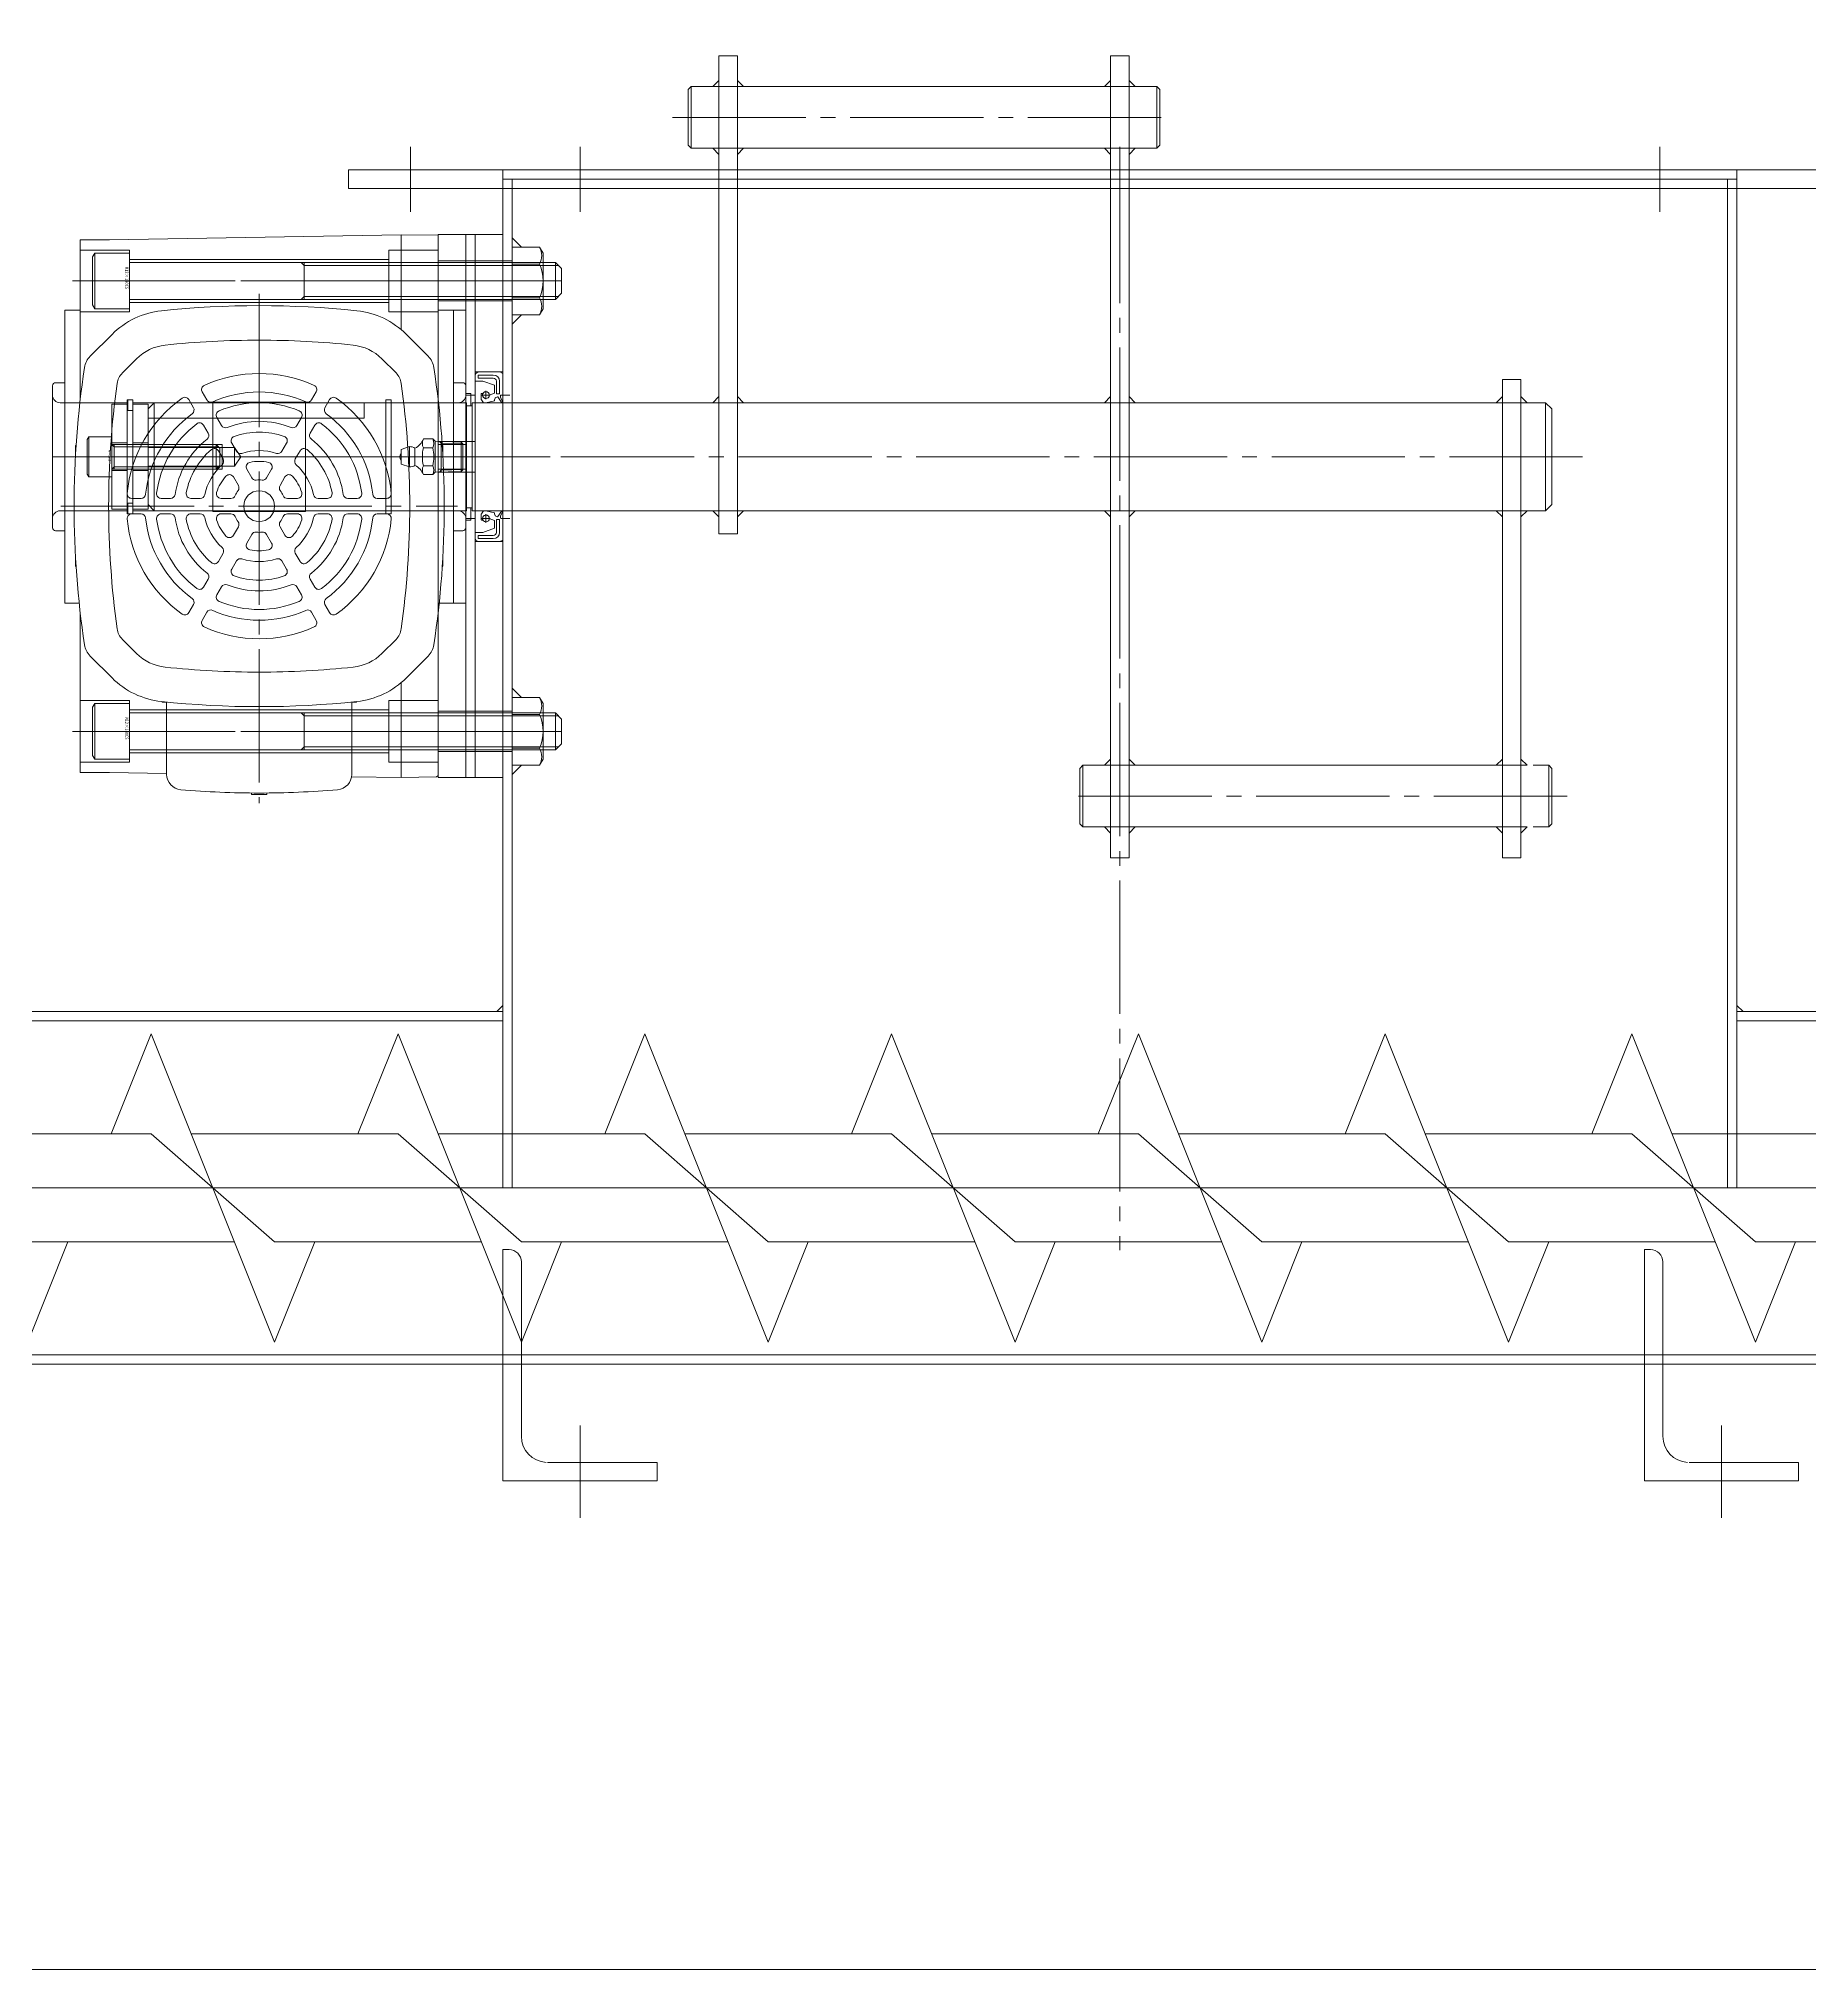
# Model space of a CAD drawing. Units: millimetres at full size. Extents: x -24503 to 24503, y -7436 to 7436.
# Drawn here: x -11428 to -10854, y 5325 to 5951 of the extents above; entities that cross this region are included whole.
import ezdxf
from ezdxf.enums import TextEntityAlignment as Align

# ---------------------------------------------------------------- set-up
doc = ezdxf.new("R2010")
doc.units = ezdxf.units.MM
doc.header["$LTSCALE"] = 4.8
doc.linetypes.add('CHAIN2', pattern=[12, 9, -1, 1, -1])
for name, color, linetype, lineweight in [('0-4_0', 2, 'Continuous', 9), ('0-8_10_DRAFT', 1, 'Continuous', 9), ('0-D_03_かくれ線', 5, 'Continuous', 9), ('0-F_04_中心線', 4, 'CHAIN2', 9), ('1-1_Defpoints', 134, 'Continuous', 9)]:
    doc.layers.add(name, color=color, linetype=linetype, lineweight=lineweight)
doc.styles.add('ＭＳ ゴシック', font='')
doc.styles.get('ＭＳ ゴシック').set_extended_font_data('MS Gothic')

# ---------------------------------------------------------------- blocks, each defined once
blk = doc.blocks.new('STWS35a_1_1_1')
at = {"layer": '0-4_0'}
for points in [[(1.6, 20.5), (0, 20.5), (0, 16.5), (1.6, 16.5)], [(1.6, -20.5), (0, -20.5), (0, -16.5), (1.6, -16.5)]]:
    blk.add_lwpolyline(points, close=True, dxfattribs=at)
at = {"layer": '0-8_10_DRAFT'}
blk.add_line((1.6, 0), (0, 0), dxfattribs=at)
blk = doc.blocks.new('A$C04153C8E_1_1_1')
at = {"layer": '0-4_0'}
for points in [[(0, 18.5), (-1.6, 18.5), (-1.6, 15), (0, 15)], [(0, -18.5), (-1.6, -18.5), (-1.6, -15), (0, -15)]]:
    blk.add_lwpolyline(points, close=True, dxfattribs=at)
at = {"layer": '0-8_10_DRAFT'}
blk.add_line((0, 0), (-1.6, 0), dxfattribs=at)
blk = doc.blocks.new('GM-SHYF-RH 0.4kW、1／160、＊＊V、60Hzd_1_1')
at = {"layer": '0-4_0'}
for p, q in [((-125, 70.342), (-125, 18.618)), ((-115.5, 70.342), (-125, 70.342)), ((-21, 71.991), (-115.5, 70.342)), ((-21, 71.991), (-21, 41.238)), ((-9, 71.782), (-21, 71.991)), ((-9, 18.615), (-9, 71.782)), ((-109, 64), (-25, 64)), ((-130, 47.5), (-130, -47.5)), ((-130, 47.5), (-125, 47.5)), ((-109, 50), (-25, 50)), ((-9, 47.5), (-4, 47.5)), ((-4, 0), (-4, 47.5)), ((-121.764, 32.616), (-114.697, 39.682)), ((-12.236, 32.616), (-19.303, 39.682)), ((-111.351, 27.184), (-106.775, 31.76)), ((-22.649, 27.184), (-27.225, 31.76)), ((-134, 23), (-134, 0)), ((-133, 24), (-130, 24)), ((-85.488, 21.023), (-83.981, 18.412)), ((-50.019, 18.412), (-48.512, 21.023)), ((-1, 24), (-4, 24)), ((0, 23), (0, 0)), ((-89.818, 18.523), (-88.311, 15.912)), ((-80.709, 12.746), (-79.196, 10.125)), ((-54.804, 10.125), (-53.291, 12.746)), ((-45.689, 15.912), (-44.182, 18.523)), ((-85.04, 10.246), (-83.526, 7.625)), ((-50.474, 7.625), (-48.96, 10.246)), ((-134, -23), (-134, 0)), ((-126.5, 1.331), (-126.5, 3.5)), ((-80.236, 1.925), (-78.708, -0.721)), ((-75.906, 4.425), (-74.378, 1.779)), ((-59.622, 1.779), (-58.094, 4.425)), ((-55.292, -0.721), (-53.764, 1.925)), ((-7.5, 1.331), (-7.5, 3.5)), ((-4, 0), (-4, -47.5)), ((0, -23), (0, 0)), ((-71.02, -4.038), (-69.418, -6.813)), ((-64.582, -6.813), (-62.98, -4.038)), ((-75.35, -6.538), (-73.748, -9.313)), ((-60.252, -9.313), (-58.65, -6.538)), ((-105.292, -13.5), (-108.307, -13.5)), ((-105.292, -18.5), (-108.307, -18.5)), ((-95.723, -13.5), (-98.749, -13.5)), ((-95.723, -18.5), (-98.749, -18.5)), ((-86.085, -13.5), (-89.142, -13.5)), ((-86.085, -18.5), (-89.142, -18.5)), ((-76.165, -13.5), (-79.369, -13.5)), ((-76.165, -18.5), (-79.369, -18.5)), ((-54.631, -13.5), (-57.835, -13.5)), ((-54.631, -18.5), (-57.835, -18.5)), ((-44.858, -13.5), (-47.915, -13.5)), ((-44.858, -18.5), (-47.915, -18.5)), ((-35.251, -13.5), (-38.277, -13.5)), ((-35.251, -18.5), (-38.277, -18.5)), ((-25.693, -13.5), (-28.708, -13.5)), ((-25.693, -18.5), (-28.708, -18.5)), ((-133, -24), (-130, -24)), ((-75.35, -25.462), (-73.748, -22.687)), ((-60.252, -22.687), (-58.65, -25.462)), ((-1, -24), (-4, -24)), ((-80.236, -33.925), (-78.708, -31.278)), ((-71.02, -27.962), (-69.418, -25.187)), ((-64.582, -25.187), (-62.98, -27.962)), ((-55.292, -31.278), (-53.764, -33.925)), ((-126.5, -33.33), (-126.5, -35.5)), ((-75.906, -36.425), (-74.378, -33.778)), ((-59.622, -33.778), (-58.094, -36.425)), ((-7.5, -33.33), (-7.5, -35.5)), ((-85.04, -42.245), (-83.526, -39.625)), ((-80.709, -44.745), (-79.196, -42.125)), ((-54.804, -42.125), (-53.291, -44.745)), ((-50.474, -39.625), (-48.96, -42.245)), ((-130, -47.5), (-125.345, -47.5)), ((-89.818, -50.523), (-88.311, -47.911)), ((-45.689, -47.911), (-44.182, -50.523)), ((-8.655, -47.5), (-4, -47.5)), ((-125, -50.618), (-125, -102.342)), ((-85.488, -53.023), (-83.981, -50.411)), ((-50.019, -50.411), (-48.512, -53.023)), ((-9, -50.614), (-9, -103.282)), ((-111.351, -59.184), (-106.775, -63.76)), ((-22.649, -59.184), (-27.225, -63.76)), ((-121.764, -64.615), (-114.697, -71.682)), ((-12.236, -64.615), (-19.303, -71.682)), ((-21, -73.238), (-21, -103.991)), ((-98.5, -79.345), (-98.5, -79.5)), ((-98.5, -79.5), (-96.992, -79.5)), ((-97, -102.939), (-97, -79.5)), ((-37.008, -79.5), (-35.5, -79.5)), ((-37, -102.939), (-37, -79.499)), ((-35.5, -79.345), (-35.5, -79.5)), ((-109, -82), (-25, -82)), ((-109, -96), (-25, -96)), ((-115.5, -102.342), (-125, -102.342)), ((-96.992, -102.665), (-115.5, -102.342)), ((-21, -103.991), (-37.06, -103.711)), ((-9.499, -103.791), (-21, -103.991)), ((-9, -103.282), (-9.499, -103.791)), ((-69.5, -109.5), (-69.5, -108.989)), ((-69.5, -109.5), (-64.5, -109.5)), ((-64.5, -109.5), (-64.5, -108.989))]:
    blk.add_line(p, q, dxfattribs=at)
at = {"layer": '0-4_0', "linetype": 'CHAIN2'}
for p, q in [((-127.544, 57), (-6.243, 57)), ((-67, 52.811), (-67, -112.331)), ((-131.331, -16), (-2.669, -16)), ((-127.544, -89), (-6.243, -89))]:
    blk.add_line(p, q, dxfattribs=at)
at = {"layer": '0-4_0'}
for points in [[(-125, 67), (-109, 67), (-109, 47), (-125, 47)], [(-9, 67), (-25, 67), (-25, 47), (-9, 47)], [(-125, -79), (-109, -79), (-109, -99), (-125, -99)], [(-9, -79), (-25, -79), (-25, -99), (-9, -99)]]:
    blk.add_lwpolyline(points, dxfattribs=at)
blk.add_circle((-67, -16), 5, dxfattribs=at)
for centre, radius, start, end in [((-95.888, 20.873), 26.6, 96.05199, 135), ((-67, -251.6), 300.6, 83.94801, 96.05199), ((-38.112, 20.873), 26.6, 45, 83.94801), ((-67, -251.6), 289.397, 90, 96.05199), ((-67, -251.6), 289.397, 83.94801, 90), ((-117.097, 27.949), 6.6, 135, 171.40292), ((-95.888, 20.873), 15.397, 96.05199, 135), ((-38.112, 20.873), 15.397, 45, 83.94801), ((-16.903, 27.949), 6.6, 8.59708, 45), ((173.6, -16), 300.6, 171.40292, 180), ((-107.109, 22.942), 6, 135, 172.10201), ((-67, -16), 43, 65.53107, 114.46893), ((-26.891, 22.942), 6, 7.89799, 45), ((-307.6, -16), 300.6, 0, 8.59708), ((-133, 23), 1, 90, 180), ((173.6, -16), 289.397, 172.10201, 180), ((-67, -16), 43, 125.53107, 174.46893), ((-91.117, 17.773), 1.5, 30, 125.53107), ((-84.189, 21.773), 1.5, 114.46893, 210), ((-67, -16), 37, 65.96357, 114.03643), ((-49.811, 21.773), 1.5, 330, 65.53107), ((-42.883, 17.773), 1.5, 54.46893, 150), ((-67, -16), 43, 5.53107, 54.46893), ((-307.6, -16), 289.397, 0, 7.89799), ((-1, 23), 1, 0, 90), ((-67, -16), 37, 125.96357, 174.03643), ((-89.61, 15.162), 1.5, 305.96357, 30), ((-82.682, 19.162), 1.5, 210, 294.03643), ((-79.41, 13.496), 1.5, 112.81924, 210), ((-67, -16), 33.5, 67.18076, 112.81924), ((-54.59, 13.496), 1.5, 330, 67.18076), ((-51.318, 19.162), 1.5, 245.96357, 330), ((-44.39, 15.162), 1.5, 150, 234.03643), ((-67, -16), 37, 5.96357, 54.03643), ((-67, -16), 33.5, 127.18076, 172.81924), ((-86.339, 9.496), 1.5, 30, 127.18076), ((-84.826, 6.875), 1.5, 307.92814, 30), ((-77.897, 10.875), 1.5, 210, 292.07186), ((-67, -16), 27.5, 67.92814, 112.07186), ((-74.607, 5.175), 1.5, 109.75965, 210), ((-67, -16), 24, 70.24035, 109.75965), ((-59.393, 5.175), 1.5, 330, 70.24035), ((-56.103, 10.875), 1.5, 247.92814, 330), ((-49.174, 6.875), 1.5, 150, 232.07186), ((-47.661, 9.496), 1.5, 52.81924, 150), ((-67, -16), 33.5, 7.18076, 52.81924), ((-126, 3.5), 0.5, 133.31043, 180), ((-67, -16), 27.5, 127.92814, 172.07186), ((-67, -16), 24, 130.24035, 169.75965), ((-81.535, 1.175), 1.5, 30, 130.24035), ((-73.079, 2.529), 1.5, 210, 288.163), ((-67, -16), 18, 71.837, 108.163), ((-60.921, 2.529), 1.5, 251.837, 330), ((-52.465, 1.175), 1.5, 49.75965, 150), ((-67, -16), 24, 10.24035, 49.75965), ((-67, -16), 27.5, 7.92814, 52.07186), ((-8, 3.5), 0.5, 0, 46.68957), ((-67, -16), 18, 131.837, 168.163), ((-80.007, -1.471), 1.5, 311.837, 30), ((-76.649, -7.288), 1.5, 30, 137.92021), ((-69.721, -3.288), 1.5, 102.07979, 210), ((-67, -16), 14.5, 77.92021, 102.07979), ((-64.279, -3.288), 1.5, 330, 77.92021), ((-57.351, -7.288), 1.5, 42.07979, 150), ((-53.993, -1.471), 1.5, 150, 228.163), ((-67, -16), 18, 11.837, 48.163), ((-108.307, -12), 1.5, 174.46893, 270), ((-105.292, -12), 1.5, 270, 354.03643), ((-98.749, -12), 1.5, 172.81924, 270), ((-95.723, -12), 1.5, 270, 352.07186), ((-89.142, -12), 1.5, 169.75965, 270), ((-86.085, -12), 1.5, 270, 348.163), ((-79.369, -12), 1.5, 162.07979, 270), ((-67, -16), 14.5, 137.92021, 162.07979), ((-67, -16), 8.5, 143.57818, 156.42182), ((-75.047, -10.063), 1.5, 323.57818, 30), ((-68.118, -6.063), 1.5, 210, 276.42182), ((-67, -16), 8.5, 83.57818, 96.42182), ((-65.882, -6.063), 1.5, 263.57818, 330), ((-58.953, -10.063), 1.5, 150, 216.42182), ((-67, -16), 8.5, 23.57818, 36.42182), ((-67, -16), 14.5, 17.92021, 42.07979), ((-54.631, -12), 1.5, 270, 17.92021), ((-47.915, -12), 1.5, 191.837, 270), ((-44.858, -12), 1.5, 270, 10.24035), ((-38.277, -12), 1.5, 187.92814, 270), ((-35.251, -12), 1.5, 270, 7.18076), ((-28.708, -12), 1.5, 185.96357, 270), ((-25.693, -12), 1.5, 270, 5.53107), ((173.6, -16), 300.6, 180, 188.59708), ((173.6, -16), 289.397, 180, 187.89799), ((-108.307, -20), 1.5, 90, 185.53107), ((-105.292, -20), 1.5, 5.96357, 90), ((-98.749, -20), 1.5, 90, 187.18076), ((-95.723, -20), 1.5, 7.92814, 90), ((-89.142, -20), 1.5, 90, 190.24035), ((-86.085, -20), 1.5, 11.837, 90), ((-79.369, -20), 1.5, 90, 197.92021), ((-76.165, -12), 1.5, 270, 336.42182), ((-76.165, -20), 1.5, 23.57818, 90), ((-57.835, -12), 1.5, 203.57818, 270), ((-57.835, -20), 1.5, 90, 156.42182), ((-54.631, -20), 1.5, 342.07979, 90), ((-47.915, -20), 1.5, 90, 168.163), ((-44.858, -20), 1.5, 349.75965, 90), ((-38.277, -20), 1.5, 90, 172.07186), ((-35.251, -20), 1.5, 352.81924, 90), ((-28.708, -20), 1.5, 90, 174.03643), ((-25.693, -20), 1.5, 354.46893, 90), ((-307.6, -16), 289.397, 352.10201, 0), ((-307.6, -16), 300.6, 351.40292, 0), ((-133, -23), 1, 180, 270), ((-67, -16), 43, 185.53107, 234.46893), ((-67, -16), 37, 185.96357, 234.03643), ((-67, -16), 33.5, 187.18076, 232.81924), ((-67, -16), 27.5, 187.92814, 232.07186), ((-67, -16), 24, 190.24035, 229.75965), ((-67, -16), 18, 191.837, 228.163), ((-67, -16), 14.5, 197.92021, 222.07979), ((-67, -16), 8.5, 203.57818, 216.42182), ((-75.047, -21.937), 1.5, 330, 36.42182), ((-68.118, -25.937), 1.5, 83.57818, 150), ((-67, -16), 8.5, 263.57818, 276.42182), ((-65.882, -25.937), 1.5, 30, 96.42182), ((-58.953, -21.937), 1.5, 143.57818, 210), ((-67, -16), 8.5, 323.57818, 336.42182), ((-67, -16), 14.5, 317.92021, 342.07979), ((-67, -16), 18, 311.837, 348.163), ((-67, -16), 24, 310.24035, 349.75965), ((-67, -16), 27.5, 307.92814, 352.07186), ((-67, -16), 33.5, 307.18076, 352.81924), ((-67, -16), 37, 305.96357, 354.03643), ((-67, -16), 43, 305.53107, 354.46893), ((-1, -23), 1, 270, 0), ((-80.007, -30.528), 1.5, 330, 48.163), ((-76.649, -24.712), 1.5, 222.07979, 330), ((-69.721, -28.712), 1.5, 150, 257.92021), ((-67, -16), 14.5, 257.92021, 282.07979), ((-64.279, -28.712), 1.5, 282.07979, 30), ((-57.351, -24.712), 1.5, 210, 317.92021), ((-53.993, -30.528), 1.5, 131.837, 210), ((-126, -35.5), 0.5, 180, 226.68957), ((-81.535, -33.175), 1.5, 229.75965, 330), ((-74.607, -37.175), 1.5, 150, 250.24035), ((-73.079, -34.528), 1.5, 71.837, 150), ((-67, -16), 18, 251.837, 288.163), ((-60.921, -34.528), 1.5, 30, 108.163), ((-59.393, -37.175), 1.5, 289.75965, 30), ((-52.465, -33.175), 1.5, 210, 310.24035), ((-8, -35.5), 0.5, 313.31043, 0), ((-86.339, -41.495), 1.5, 232.81924, 330), ((-84.826, -38.875), 1.5, 330, 52.07186), ((-77.897, -42.875), 1.5, 67.92814, 150), ((-67, -16), 27.5, 247.92814, 292.07186), ((-67, -16), 24, 250.24035, 289.75965), ((-56.103, -42.875), 1.5, 30, 112.07186), ((-49.174, -38.875), 1.5, 127.92814, 210), ((-47.661, -41.495), 1.5, 210, 307.18076), ((-89.61, -47.161), 1.5, 330, 54.03643), ((-82.682, -51.161), 1.5, 65.96357, 150), ((-67, -16), 37, 245.96357, 294.03643), ((-79.41, -45.495), 1.5, 150, 247.18076), ((-67, -16), 33.5, 247.18076, 292.81924), ((-54.59, -45.495), 1.5, 292.81924, 30), ((-51.318, -51.161), 1.5, 30, 114.03643), ((-44.39, -47.161), 1.5, 125.96357, 210), ((-107.109, -54.941), 6, 187.89799, 225), ((-91.117, -49.773), 1.5, 234.46893, 330), ((-84.189, -53.773), 1.5, 150, 245.53107), ((-67, -16), 43, 245.53107, 294.46893), ((-49.811, -53.773), 1.5, 294.46893, 30), ((-42.883, -49.773), 1.5, 210, 305.53107), ((-26.891, -54.941), 6, 315, 352.10201), ((-117.097, -59.948), 6.6, 188.59708, 225), ((-16.903, -59.948), 6.6, 315, 351.40292), ((-95.888, -52.873), 15.397, 225, 263.94801), ((-67, 219.6), 289.397, 263.94801, 270), ((-67, 219.6), 289.397, 270, 276.05199), ((-38.112, -52.873), 15.397, 276.05199, 315), ((-95.888, -52.873), 26.6, 225, 263.94801), ((-38.112, -52.873), 26.6, 276.05199, 315), ((-67, 219.6), 300.6, 263.94801, 276.05199), ((-92, -102.939), 5, 180, 265.13859), ((-42, -102.939), 5, 274.86141, 0), ((-67, 191), 300, 265.13859, 270), ((-67, 191), 300, 270, 274.86141)]:
    blk.add_arc(centre, radius, start, end, dxfattribs=at)
at = {"layer": '0-8_10_DRAFT'}
for p, q in [((-109.75, 17.5), (-131.5, 17.5)), ((-108, 18.5), (-109.75, 18.5)), ((-109.75, 18.5), (-109.75, -18.5)), ((-108, 18.5), (-108, -18.5)), ((-108, 17.5), (-82, 17.5)), ((-82, 17.7), (-52, 17.7)), ((-52, 17.7), (-52, -17.7)), ((-52, 17.5), (-26, 17.5)), ((-26, 18.5), (-24.25, 18.5)), ((-26, 18.5), (-26, -18.5)), ((-24.25, 18.5), (-24.25, -18.5)), ((-24.25, 17.5), (-2.5, 17.5)), ((0, 0), (-134, 0)), ((-109.75, -17.5), (-131.5, -17.5)), ((-108, -18.5), (-109.75, -18.5)), ((-108, -17.5), (-82, -17.5)), ((-52, -17.5), (-26, -17.5)), ((-26, -18.5), (-24.25, -18.5)), ((-24.25, -17.5), (-2.5, -17.5))]:
    blk.add_line(p, q, dxfattribs=at)
blk.add_lwpolyline([(-82, 17.7), (-82, -17.7), (-52, -17.7)], dxfattribs=at)
for centre, start, end in [((-131.5, 20), 180, 270), ((-2.5, 20), 270, 0), ((-131.5, -20), 90, 180), ((-2.5, -20), 0, 90)]:
    blk.add_arc(centre, 2.5, start, end, dxfattribs=at)
blk = doc.blocks.new('A$C4DAF1A7E_1_1')
at = {"layer": '0-4_0'}
for name in ['GM-SHYF-RH 0.4kW、1／160、＊＊V、60Hzd_1_1', 'STWS35a_1_1_1']:
    blk.add_blockref(name, (-15, 0), dxfattribs=at)
at = {"layer": '0-4_0', "xscale": -1, "rotation": 180}
blk.add_blockref('A$C04153C8E_1_1_1', (-123, 0), dxfattribs=at)

msp = doc.modelspace()

# ---------------------------------------------------------------- linework, layer by layer
at = {"layer": '0-4_0', "color": 134}
for p, q in [((-11277.038, 5578.623), (-11277.038, 5902.623)), ((-10877.038, 5578.623), (-10877.038, 5902.623)), ((-11277.038, 5635.773), (-11737.038, 5635.773)), ((-10821.038, 5635.773), (-10877.038, 5635.773)), ((-10877.038, 5578.623), (-11277.038, 5578.623)), ((-11271.038, 5554.623), (-11271.038, 5498.123)), ((-10901.038, 5554.623), (-10901.038, 5498.123)), ((-10907.038, 5521.473), (-11271.038, 5521.473)), ((-10821.038, 5521.473), (-10901.038, 5521.473))]:
    msp.add_line(p, q, dxfattribs=at)
for points in [[(-11327.038, 5902.623), (-10827.038, 5902.623), (-10827.038, 5908.623), (-11327.038, 5908.623)], [(-11298.038, 5711.623), (-11298.038, 5887.623), (-11289.038, 5887.623), (-11289.038, 5711.623)], [(-11289.038, 5711.623), (-11289.038, 5887.623), (-11286.038, 5887.623), (-11286.038, 5711.623)], [(-11286.038, 5711.623), (-11286.038, 5887.623), (-11277.038, 5887.623), (-11277.038, 5711.623)]]:
    msp.add_lwpolyline(points, close=True, dxfattribs=at)
at = {"layer": '0-4_0', "color": 3}
for points in [[(-11277.038, 5635.773), (-11279.038, 5635.773), (-11277.038, 5637.773)], [(-10877.038, 5635.773), (-10875.038, 5635.773), (-10877.038, 5637.773)]]:
    msp.add_lwpolyline(points, close=True, dxfattribs=at)
at = {"layer": '0-4_0', "color": 134}
for points in [[(-10877.038, 5635.773), (-10877.038, 5578.623), (-11277.038, 5578.623), (-11277.038, 5635.773)], [(-11262.538, 5489.623), (-11227.038, 5489.623), (-11227.038, 5483.623), (-11277.038, 5483.623), (-11277.038, 5558.623), (-11275.038, 5558.623)], [(-10892.538, 5489.623), (-10857.038, 5489.623), (-10857.038, 5483.623), (-10907.038, 5483.623), (-10907.038, 5558.623), (-10905.038, 5558.623)], [(-11274.038, 5521.473), (-11277.038, 5521.473), (-11737.038, 5521.473)]]:
    msp.add_lwpolyline(points, dxfattribs=at)
for centre, radius, start, end in [((-11275.038, 5554.623), 4, 0, 90), ((-10905.038, 5554.623), 4, 0, 90), ((-11262.538, 5498.123), 8.5, 180, 266.63344), ((-10892.538, 5498.123), 8.5, 180, 266.63344)]:
    msp.add_arc(centre, radius, start, end, dxfattribs=at)
at = {"layer": '0-D_03_かくれ線'}
for p, q in [((-11207.038, 5935.623), (-11201.038, 5935.623)), ((-11201.038, 5935.623), (-11080.038, 5935.623)), ((-11080.038, 5935.623), (-11074.038, 5935.623)), ((-11207.038, 5915.623), (-11201.038, 5915.623)), ((-11201.038, 5915.623), (-11080.038, 5915.623)), ((-11080.038, 5915.623), (-11074.038, 5915.623)), ((-11277.038, 5908.623), (-11277.038, 5902.623)), ((-10877.038, 5908.623), (-10877.038, 5902.623)), ((-11277.038, 5905.623), (-10877.038, 5905.623)), ((-11277.038, 5905.623), (-11277.038, 5902.623)), ((-11274.038, 5578.623), (-11274.038, 5905.623)), ((-10880.038, 5905.623), (-10880.038, 5578.623)), ((-10877.038, 5905.623), (-10877.038, 5902.623)), ((-11274.038, 5883.593), (-11265.175, 5883.593)), ((-11274.038, 5883.593), (-11274.038, 5861.653)), ((-11265.175, 5883.593), (-11264.038, 5881.623)), ((-11409.339, 5881.623), (-11410.039, 5880.411)), ((-11410.039, 5864.836), (-11410.039, 5880.411)), ((-11409.339, 5863.623), (-11409.339, 5881.623)), ((-11398.039, 5881.623), (-11409.339, 5881.623)), ((-11398.039, 5863.623), (-11398.039, 5881.623)), ((-11398.039, 5878.623), (-11264.039, 5878.623)), ((-11341.457, 5877.623), (-11342.457, 5878.623)), ((-11341.457, 5866.623), (-11341.457, 5878.623)), ((-11341.457, 5877.623), (-11264.039, 5877.623)), ((-11289.038, 5879.123), (-11298.038, 5879.123)), ((-11286.038, 5879.123), (-11289.038, 5879.123)), ((-11277.038, 5879.123), (-11286.038, 5879.123)), ((-11274.038, 5879.123), (-11277.038, 5879.123)), ((-11274.038, 5878.108), (-11265.175, 5878.108)), ((-11264.039, 5878.623), (-11260.039, 5878.623)), ((-11264.039, 5877.623), (-11259.039, 5877.623)), ((-11264.038, 5881.623), (-11264.038, 5863.623)), ((-11260.039, 5878.623), (-11258.039, 5876.623)), ((-11260.039, 5866.623), (-11260.039, 5878.623)), ((-11258.039, 5868.623), (-11258.039, 5876.623)), ((-11409.339, 5863.623), (-11410.039, 5864.836)), ((-11398.039, 5866.623), (-11264.039, 5866.623)), ((-11341.457, 5867.623), (-11342.457, 5866.623)), ((-11341.457, 5867.623), (-11264.039, 5867.623)), ((-11289.038, 5866.123), (-11298.038, 5866.123)), ((-11286.038, 5866.123), (-11289.038, 5866.123)), ((-11277.038, 5866.123), (-11286.038, 5866.123)), ((-11274.038, 5866.123), (-11277.038, 5866.123)), ((-11274.038, 5867.138), (-11265.175, 5867.138)), ((-11264.039, 5867.623), (-11259.039, 5867.623)), ((-11264.039, 5866.623), (-11260.039, 5866.623)), ((-11260.039, 5866.623), (-11258.039, 5868.623)), ((-11398.039, 5863.623), (-11409.339, 5863.623)), ((-11289.038, 5863.123), (-11298.038, 5863.123)), ((-11274.038, 5861.653), (-11265.175, 5861.653)), ((-11265.175, 5861.653), (-11264.038, 5863.623)), ((-11277.038, 5843.124), (-11286.038, 5843.124)), ((-11283.555, 5840.123), (-11285.938, 5840.123)), ((-11285.088, 5841.123), (-11280.145, 5841.123)), ((-11285.007, 5843.123), (-11278.062, 5843.123)), ((-11285.007, 5843.123), (-11278.062, 5843.123)), ((-11279.778, 5838.813), (-11283.522, 5840.118)), ((-11278.017, 5843.113), (-11277.094, 5842.651)), ((-11278.017, 5843.113), (-11277.094, 5842.651)), ((-11277.038, 5842.561), (-11277.038, 5835.723)), ((-11390.036, 5798.123), (-11390.036, 5833.123)), ((-11322.036, 5828.123), (-11322.036, 5833.123)), ((-11286.038, 5835.624), (-11289.038, 5835.624)), ((-11288.786, 5833.123), (-11288.786, 5798.123)), ((-11287.036, 5833.123), (-11287.036, 5798.123)), ((-11287.036, 5833.123), (-11207.038, 5833.123)), ((-11286.038, 5833.123), (-11277.038, 5833.123)), ((-11284.038, 5834.168), (-11284.038, 5836.043)), ((-11283.938, 5836.143), (-11283.508, 5836.143)), ((-11281.438, 5835.623), (-11279.775, 5836.273)), ((-11279.711, 5836.366), (-11279.711, 5838.718)), ((-11278.806, 5835.039), (-11279.497, 5834.758)), ((-11277.138, 5835.623), (-11277.591, 5835.623)), ((-11274.738, 5835.623), (-11277.038, 5835.623)), ((-11201.038, 5833.123), (-11207.038, 5833.123)), ((-11207.038, 5833.123), (-11201.038, 5833.123)), ((-11201.038, 5833.123), (-11080.037, 5833.123)), ((-11074.036, 5833.123), (-11080.036, 5833.123)), ((-11074.037, 5833.122), (-10953.038, 5833.123)), ((-10953.038, 5833.123), (-10947.038, 5833.123)), ((-10947.038, 5833.123), (-10953.038, 5833.123)), ((-10939.038, 5833.123), (-10939.038, 5798.123)), ((-11322.036, 5828.123), (-11392.036, 5828.123)), ((-11288.786, 5832.123), (-11287.036, 5832.123)), ((-11411.289, 5822.123), (-11411.789, 5821.257)), ((-11411.789, 5809.989), (-11411.789, 5821.257)), ((-11411.289, 5809.123), (-11411.289, 5822.123)), ((-11403.789, 5822.123), (-11411.289, 5822.123)), ((-11403.789, 5809.123), (-11403.789, 5822.123)), ((-11302.791, 5821.395), (-11299.791, 5821.395)), ((-11299.791, 5821.395), (-11299.038, 5820.643)), ((-11299.038, 5820.643), (-11290.538, 5820.378)), ((-11299.038, 5820.622), (-11299.038, 5810.622)), ((-11289.038, 5820.623), (-11298.038, 5820.623)), ((-11297.038, 5820), (-11297.638, 5820.599)), ((-11297.038, 5810.722), (-11297.038, 5820.522)), ((-11286.038, 5820.623), (-11289.038, 5820.623)), ((-11398.789, 5820.123), (-11403.789, 5820.123)), ((-11403.039, 5818.873), (-11403.789, 5819.623)), ((-11403.039, 5811.623), (-11403.039, 5819.623)), ((-11403.039, 5818.873), (-11369.239, 5818.873)), ((-11392.036, 5820.123), (-11397.036, 5820.123)), ((-11368.036, 5819.623), (-11392.036, 5819.623)), ((-11364.036, 5818.623), (-11392.036, 5818.623)), ((-11369.989, 5811.623), (-11369.989, 5819.623)), ((-11368.789, 5812.823), (-11368.789, 5818.423)), ((-11368.036, 5819.623), (-11368.036, 5811.623)), ((-11362.035, 5815.623), (-11364.036, 5818.623)), ((-11364.036, 5812.623), (-11362.035, 5815.623)), ((-11310.038, 5818.022), (-11307.338, 5818.922)), ((-11310.038, 5818.022), (-11310.038, 5813.222)), ((-11307.338, 5818.922), (-11307.338, 5812.322)), ((-11305.538, 5818.422), (-11305.538, 5812.822)), ((-11302.791, 5818.509), (-11299.791, 5818.509)), ((-11299.038, 5818.122), (-11299.038, 5818.122)), ((-11299.038, 5815.622), (-11299.038, 5815.622)), ((-11289.038, 5819.623), (-11298.038, 5819.623)), ((-11297.038, 5820), (-11290.038, 5819.781)), ((-11290.538, 5820.378), (-11290.538, 5810.882)), ((-11290.538, 5820.378), (-11290.038, 5819.846)), ((-11290.038, 5819.846), (-11290.038, 5811.382)), ((-11411.289, 5809.123), (-11411.789, 5809.989)), ((-11403.789, 5809.123), (-11411.289, 5809.123)), ((-11403.039, 5812.373), (-11403.789, 5811.623)), ((-11398.789, 5811.123), (-11403.789, 5811.123)), ((-11403.039, 5812.373), (-11369.239, 5812.373)), ((-11392.036, 5811.123), (-11397.036, 5811.123)), ((-11368.036, 5811.623), (-11392.036, 5811.623)), ((-11310.038, 5813.222), (-11307.338, 5812.322)), ((-11302.791, 5812.735), (-11299.791, 5812.735)), ((-11302.791, 5809.848), (-11299.791, 5809.848)), ((-11299.038, 5810.601), (-11299.791, 5809.848)), ((-11290.554, 5810.866), (-11299.038, 5810.601)), ((-11289.038, 5811.623), (-11298.038, 5811.623)), ((-11289.038, 5810.623), (-11298.038, 5810.623)), ((-11297.038, 5811.244), (-11297.638, 5810.645)), ((-11290.038, 5811.463), (-11297.038, 5811.244)), ((-11290.038, 5811.382), (-11290.554, 5810.866)), ((-11286.038, 5810.623), (-11289.038, 5810.623)), ((-11286.038, 5795.624), (-11289.038, 5795.624)), ((-11288.786, 5799.123), (-11287.036, 5799.123)), ((-11207.038, 5798.123), (-11287.036, 5798.123)), ((-11286.038, 5798.123), (-11277.038, 5798.123)), ((-11284.038, 5797.078), (-11284.038, 5795.203)), ((-11281.438, 5795.623), (-11279.775, 5794.973)), ((-11278.806, 5796.207), (-11279.497, 5796.488)), ((-11277.138, 5795.623), (-11277.591, 5795.623)), ((-11274.738, 5795.623), (-11277.038, 5795.623)), ((-11277.038, 5788.685), (-11277.038, 5795.523)), ((-11201.038, 5798.123), (-11207.038, 5798.123)), ((-11207.038, 5798.123), (-11201.038, 5798.123)), ((-11080.037, 5798.123), (-11201.038, 5798.123)), ((-11074.036, 5798.123), (-11080.036, 5798.123)), ((-10953.038, 5798.123), (-11074.037, 5798.122)), ((-10953.038, 5798.123), (-10947.038, 5798.123)), ((-11283.555, 5791.123), (-11285.938, 5791.123)), ((-11285.088, 5790.123), (-11280.145, 5790.123)), ((-11283.938, 5795.103), (-11283.508, 5795.103)), ((-11279.778, 5792.434), (-11283.522, 5791.129)), ((-11279.711, 5794.88), (-11279.711, 5792.528)), ((-11277.038, 5788.124), (-11286.038, 5788.124)), ((-11285.007, 5788.123), (-11278.062, 5788.123)), ((-11285.007, 5788.123), (-11278.062, 5788.123)), ((-11278.017, 5788.134), (-11277.094, 5788.595)), ((-11278.017, 5788.134), (-11277.094, 5788.595)), ((-11289.038, 5768.123), (-11298.038, 5768.123)), ((-11409.339, 5735.623), (-11410.039, 5734.411)), ((-11410.039, 5718.836), (-11410.039, 5734.411)), ((-11409.339, 5717.623), (-11409.339, 5735.623)), ((-11398.039, 5735.623), (-11409.339, 5735.623)), ((-11398.039, 5717.623), (-11398.039, 5735.623)), ((-11289.038, 5733.123), (-11298.038, 5733.123)), ((-11286.038, 5733.123), (-11289.038, 5733.123)), ((-11277.038, 5733.123), (-11286.038, 5733.123)), ((-11274.038, 5733.123), (-11277.038, 5733.123)), ((-11274.038, 5737.593), (-11265.175, 5737.593)), ((-11274.038, 5737.593), (-11274.038, 5715.653)), ((-11265.175, 5737.593), (-11264.038, 5735.623)), ((-11264.038, 5735.623), (-11264.038, 5717.623)), ((-11398.039, 5732.623), (-11264.039, 5732.623)), ((-11341.457, 5731.623), (-11342.457, 5732.623)), ((-11341.457, 5720.623), (-11341.457, 5732.623)), ((-11341.457, 5731.623), (-11264.039, 5731.623)), ((-11274.038, 5732.108), (-11265.175, 5732.108)), ((-11264.039, 5732.623), (-11260.039, 5732.623)), ((-11264.039, 5731.623), (-11259.039, 5731.623)), ((-11260.039, 5732.623), (-11258.039, 5730.623)), ((-11260.039, 5720.623), (-11260.039, 5732.623)), ((-11258.039, 5722.623), (-11258.039, 5730.623)), ((-11398.039, 5720.623), (-11264.039, 5720.623)), ((-11341.457, 5721.623), (-11342.457, 5720.623)), ((-11341.457, 5721.623), (-11264.039, 5721.623)), ((-11274.038, 5721.138), (-11265.175, 5721.138)), ((-11264.039, 5721.623), (-11259.039, 5721.623)), ((-11264.039, 5720.623), (-11260.039, 5720.623)), ((-11260.039, 5720.623), (-11258.039, 5722.623)), ((-11409.339, 5717.623), (-11410.039, 5718.836)), ((-11398.039, 5717.623), (-11409.339, 5717.623)), ((-11289.038, 5720.123), (-11298.038, 5720.123)), ((-11286.038, 5720.123), (-11289.038, 5720.123)), ((-11277.038, 5720.123), (-11286.038, 5720.123)), ((-11274.038, 5720.123), (-11277.038, 5720.123)), ((-11274.038, 5715.653), (-11265.175, 5715.653)), ((-11265.175, 5715.653), (-11264.038, 5717.623)), ((-10949.038, 5715.623), (-11085.038, 5715.623)), ((-11074.036, 5715.623), (-11080.036, 5715.623)), ((-10947.038, 5715.623), (-10953.038, 5715.623)), ((-11089.037, 5695.623), (-11084.037, 5695.623)), ((-10949.038, 5695.623), (-11085.038, 5695.623)), ((-11074.036, 5695.623), (-11080.036, 5695.623)), ((-10947.038, 5695.623), (-10953.038, 5695.623)), ((-11277.038, 5632.773), (-11737.038, 5632.773)), ((-10812.038, 5632.773), (-10877.038, 5632.773)), ((-11391.038, 5628.623), (-11404.038, 5596.123)), ((-11351.038, 5528.623), (-11391.038, 5628.623)), ((-11311.038, 5628.623), (-11324.038, 5596.123)), ((-11271.038, 5528.623), (-11311.038, 5628.623)), ((-11231.038, 5628.623), (-11244.038, 5596.123)), ((-11191.038, 5528.623), (-11231.038, 5628.623)), ((-11151.038, 5628.623), (-11164.038, 5596.123)), ((-11111.038, 5528.623), (-11151.038, 5628.623)), ((-11071.038, 5628.623), (-11084.038, 5596.123)), ((-11031.038, 5528.623), (-11071.038, 5628.623)), ((-10991.038, 5628.623), (-11004.038, 5596.123)), ((-10951.038, 5528.623), (-10991.038, 5628.623)), ((-10911.038, 5628.623), (-10924.038, 5596.123)), ((-10871.038, 5528.623), (-10911.038, 5628.623)), ((-11391.038, 5596.123), (-11458.038, 5596.123)), ((-11351.038, 5561.123), (-11391.038, 5596.123)), ((-11311.038, 5596.123), (-11378.038, 5596.123)), ((-11271.038, 5561.123), (-11311.038, 5596.123)), ((-11231.038, 5596.123), (-11298.038, 5596.123)), ((-11191.038, 5561.123), (-11231.038, 5596.123)), ((-11151.038, 5596.123), (-11218.038, 5596.123)), ((-11111.038, 5561.123), (-11151.038, 5596.123)), ((-11071.038, 5596.123), (-11138.038, 5596.123)), ((-11031.038, 5561.123), (-11071.038, 5596.123)), ((-10991.038, 5596.123), (-11058.038, 5596.123)), ((-10951.038, 5561.123), (-10991.038, 5596.123)), ((-10911.038, 5596.123), (-10978.038, 5596.123)), ((-10871.038, 5561.123), (-10911.038, 5596.123)), ((-10753.638, 5596.123), (-10898.038, 5596.123)), ((-11418.038, 5561.123), (-11431.038, 5528.623)), ((-11431.038, 5561.123), (-11364.038, 5561.123)), ((-11338.038, 5561.123), (-11351.038, 5528.623)), ((-11351.038, 5561.123), (-11284.038, 5561.123)), ((-11258.038, 5561.123), (-11271.038, 5528.623)), ((-11271.038, 5561.123), (-11204.038, 5561.123)), ((-11178.038, 5561.123), (-11191.038, 5528.623)), ((-11191.038, 5561.123), (-11124.038, 5561.123)), ((-11098.038, 5561.123), (-11111.038, 5528.623)), ((-11111.038, 5561.123), (-11044.038, 5561.123)), ((-11018.038, 5561.123), (-11031.038, 5528.623)), ((-11031.038, 5561.123), (-10964.038, 5561.123)), ((-10938.038, 5561.123), (-10951.038, 5528.623)), ((-10951.038, 5561.123), (-10884.038, 5561.123)), ((-10871.038, 5561.123), (-10753.638, 5561.123)), ((-10858.038, 5561.123), (-10871.038, 5528.623)), ((-10812.038, 5524.473), (-11737.038, 5524.473)), ((-11271.038, 5521.473), (-11277.038, 5521.473)), ((-10901.038, 5521.473), (-10907.038, 5521.473))]:
    msp.add_line(p, q, dxfattribs=at)
for points in [[(-11201.038, 5945.623), (-11201.038, 5790.623), (-11207.038, 5790.623), (-11207.038, 5945.623)], [(-11080.036, 5685.623), (-11080.038, 5945.623), (-11074.038, 5945.623), (-11074.036, 5685.623)], [(-11207.038, 5935.623), (-11209.038, 5935.623), (-11207.038, 5937.623)], [(-11201.038, 5935.623), (-11199.038, 5935.623), (-11201.038, 5937.623)], [(-11080.038, 5935.623), (-11082.038, 5935.623), (-11080.038, 5937.623)], [(-11074.038, 5935.623), (-11072.038, 5935.623), (-11074.038, 5937.623)], [(-11074.038, 5935.623), (-11072.038, 5935.623), (-11074.038, 5937.623)], [(-11207.038, 5915.623), (-11209.038, 5915.623), (-11207.038, 5913.623)], [(-11201.038, 5915.623), (-11199.038, 5915.623), (-11201.038, 5913.623)], [(-11080.038, 5915.623), (-11082.038, 5915.623), (-11080.038, 5913.623)], [(-11074.038, 5915.623), (-11072.038, 5915.623), (-11074.038, 5913.623)], [(-11074.038, 5915.623), (-11072.038, 5915.623), (-11074.038, 5913.623)], [(-11271.038, 5883.593), (-11274.038, 5883.593), (-11274.038, 5886.593)], [(-11271.038, 5861.653), (-11274.038, 5861.653), (-11274.038, 5858.653)], [(-10953.038, 5685.623), (-10953.038, 5840.623), (-10947.038, 5840.623), (-10947.038, 5685.623)], [(-11207.038, 5833.123), (-11209.038, 5833.123), (-11207.038, 5835.123)], [(-11201.038, 5833.123), (-11199.038, 5833.123), (-11201.038, 5835.123)], [(-11080.036, 5833.123), (-11082.036, 5833.123), (-11080.036, 5835.123)], [(-11074.036, 5833.123), (-11072.036, 5833.123), (-11074.036, 5835.123)], [(-10953.038, 5833.123), (-10955.038, 5833.123), (-10953.038, 5835.123)], [(-10947.038, 5833.123), (-10945.038, 5833.123), (-10947.038, 5835.123)], [(-11398.789, 5798.623), (-11403.789, 5798.623), (-11403.789, 5832.623), (-11398.789, 5832.623)], [(-11392.036, 5798.623), (-11397.036, 5798.623), (-11397.036, 5832.623), (-11392.036, 5832.623)], [(-11207.038, 5798.123), (-11209.038, 5798.123), (-11207.038, 5796.123)], [(-11201.038, 5798.123), (-11199.038, 5798.123), (-11201.038, 5796.123)], [(-11080.036, 5798.123), (-11082.036, 5798.123), (-11080.036, 5796.123)], [(-11074.036, 5798.123), (-11072.036, 5798.123), (-11074.036, 5796.123)], [(-10947.038, 5798.123), (-10945.038, 5798.123), (-10947.038, 5796.123)], [(-11271.038, 5737.593), (-11274.038, 5737.593), (-11274.038, 5740.593)], [(-11271.038, 5715.653), (-11274.038, 5715.653), (-11274.038, 5712.653)], [(-11080.036, 5715.623), (-11082.036, 5715.623), (-11080.036, 5717.623)], [(-11074.036, 5715.623), (-11072.036, 5715.623), (-11074.036, 5717.623)], [(-10953.038, 5715.623), (-10955.038, 5715.623), (-10953.038, 5717.623)], [(-10947.038, 5715.623), (-10945.038, 5715.623), (-10947.038, 5717.623)], [(-11080.036, 5695.623), (-11082.036, 5695.623), (-11080.036, 5693.623)], [(-11074.036, 5695.623), (-11072.036, 5695.623), (-11074.036, 5693.623)], [(-10953.038, 5695.623), (-10955.038, 5695.623), (-10953.038, 5693.623)], [(-10947.038, 5695.623), (-10945.038, 5695.623), (-10947.038, 5693.623)]]:
    msp.add_lwpolyline(points, close=True, dxfattribs=at)
for points in [[(-11216.038, 5915.623), (-11217.038, 5916.623), (-11217.038, 5934.623), (-11216.038, 5935.623)], [(-11207.038, 5915.623), (-11216.038, 5915.623), (-11216.038, 5935.623), (-11207.038, 5935.623)], [(-11074.038, 5915.623), (-11065.038, 5915.623), (-11065.038, 5935.623), (-11074.038, 5935.623)], [(-11065.038, 5915.623), (-11064.038, 5916.623), (-11064.038, 5934.623), (-11065.038, 5935.623)], [(-11286.038, 5840.223), (-11286.038, 5842.123), (-11285.899, 5842.338), (-11285.899, 5842.523)], [(-11286.038, 5815.623), (-11286.038, 5840.223), (-11286.038, 5842.123), (-11285.899, 5842.338), (-11285.899, 5842.523)], [(-11285.799, 5842.623), (-11285.762, 5842.623), (-11285.064, 5843.105)], [(-11285.799, 5842.623), (-11285.762, 5842.623), (-11285.064, 5843.105)], [(-11280.145, 5842.123), (-11285.088, 5842.123), (-11285.088, 5841.123)], [(-11279.145, 5840.123), (-11279.145, 5836.008), (-11278.145, 5836.008), (-11278.145, 5840.123)], [(-11277.038, 5842.561), (-11277.038, 5835.723), (-11277.038, 5815.623)], [(-11288.786, 5798.123), (-11390.036, 5798.123), (-11392.036, 5800.123), (-11392.036, 5831.123), (-11390.036, 5833.123), (-11288.786, 5833.123)], [(-11279.711, 5833.785), (-11282.538, 5833.123), (-11283.376, 5833.123), (-11284.022, 5834.113)], [(-11279.587, 5834.653), (-11279.711, 5834.114), (-11279.711, 5833.785)], [(-11277.841, 5835.373), (-11277.841, 5834.794), (-11277.038, 5833.399), (-11277.331, 5833.123), (-11278.687, 5835.005)], [(-10947.038, 5833.123), (-10939.038, 5833.123), (-10937.038, 5831.123), (-10937.038, 5800.123), (-10939.038, 5798.123), (-10947.038, 5798.123)], [(-11403.789, 5819.623), (-11369.989, 5819.623), (-11368.789, 5818.423)], [(-11364.036, 5818.623), (-11364.036, 5812.623), (-11392.036, 5812.623)], [(-11286.038, 5815.623), (-11286.038, 5791.023), (-11286.038, 5789.123), (-11285.899, 5788.908), (-11285.899, 5788.723)], [(-11277.038, 5788.685), (-11277.038, 5795.523), (-11277.038, 5815.623)], [(-11403.789, 5811.623), (-11369.989, 5811.623), (-11368.789, 5812.823)], [(-11279.711, 5797.461), (-11282.538, 5798.123), (-11283.376, 5798.123), (-11284.022, 5797.133)], [(-11279.587, 5796.593), (-11279.711, 5797.132), (-11279.711, 5797.461)], [(-11277.841, 5795.873), (-11277.841, 5796.452), (-11277.038, 5797.848), (-11277.331, 5798.123), (-11278.687, 5796.241)], [(-10947.038, 5798.123), (-10953.038, 5798.123), (-10955.038, 5798.123), (-10953.038, 5796.123), (-10953.038, 5798.123)], [(-11286.038, 5791.023), (-11286.038, 5789.123), (-11285.899, 5788.908), (-11285.899, 5788.723)], [(-11280.145, 5789.123), (-11285.088, 5789.123), (-11285.088, 5790.123)], [(-11279.145, 5791.123), (-11279.145, 5795.238), (-11278.145, 5795.238), (-11278.145, 5791.123)], [(-11285.799, 5788.623), (-11285.762, 5788.623), (-11285.064, 5788.141)], [(-11285.799, 5788.623), (-11285.762, 5788.623), (-11285.064, 5788.141)], [(-11089.037, 5715.623), (-11090.037, 5714.623), (-11090.037, 5696.623), (-11089.037, 5695.623)], [(-11084.037, 5715.623), (-11089.037, 5715.623), (-11089.037, 5695.623)], [(-10943.038, 5715.623), (-10938.038, 5715.623), (-10938.038, 5695.623), (-10943.038, 5695.623)], [(-10938.038, 5715.623), (-10937.038, 5714.623), (-10937.038, 5696.623), (-10938.038, 5695.623)]]:
    msp.add_lwpolyline(points, dxfattribs=at)
for centre in [(-11282.538, 5835.623), (-11282.538, 5795.623)]:
    msp.add_circle(centre, 1.1, dxfattribs=at)
for centre, radius, start, end in [((-11269.925, 5880.85), 5.485, 330.00001, 29.99999), ((-11277.834, 5872.623), 13.796, 336.57346, 23.42654), ((-11269.925, 5864.396), 5.485, 330.00001, 29.99999), ((-11285.938, 5840.223), 0.1, 180, 270), ((-11285.799, 5842.523), 0.1, 90, 180), ((-11285.799, 5842.523), 0.1, 90, 180), ((-11285.007, 5843.023), 0.1, 90, 124.61956), ((-11285.007, 5843.023), 0.1, 90, 124.61956), ((-11283.555, 5840.023), 0.1, 70.78519, 90), ((-11280.145, 5840.123), 2, 0, 90), ((-11280.145, 5840.123), 1, 0, 90), ((-11278.062, 5843.023), 0.1, 63.43495, 90), ((-11278.062, 5843.023), 0.1, 63.43495, 90), ((-11277.138, 5842.561), 0.1, 0, 63.43495), ((-11277.138, 5842.561), 0.1, 0, 63.43495), ((-11283.938, 5836.043), 0.1, 90, 180), ((-11283.938, 5834.168), 0.1, 180, 213.12981), ((-11282.538, 5835.623), 1.1, 151.81153, 0), ((-11279.811, 5838.718), 0.1, 0, 70.78519), ((-11279.811, 5836.366), 0.1, 291.33975, 0), ((-11279.441, 5834.619), 0.15, 112.11539, 167.01248), ((-11278.768, 5834.946), 0.1, 35.78155, 112.11539), ((-11277.591, 5835.373), 0.25, 90, 180), ((-11277.138, 5835.723), 0.1, 270, 0), ((-11308.313, 5823.742), 6, 297.54259, 336.97806), ((-11299.989, 5819.952), 3.151, 152.7392, 207.26079), ((-11302.592, 5819.952), 3.151, 332.73921, 27.26078), ((-11308.863, 5815.622), 1.575, 138.2478, 221.75221), ((-11307.338, 5815.432), 3.49, 58.95177, 89.99999), ((-11291.061, 5815.622), 12.08, 166.17399, 193.826), ((-11311.52, 5815.622), 12.08, 346.17401, 13.826), ((-11307.338, 5815.812), 3.49, 270, 301.04823), ((-11308.313, 5807.502), 6, 23.02195, 62.4574), ((-11299.989, 5811.292), 3.151, 152.7392, 207.26079), ((-11302.592, 5811.292), 3.151, 332.73921, 27.26078), ((-11283.938, 5797.078), 0.1, 146.87019, 180), ((-11282.538, 5795.623), 1.1, 0, 208.18847), ((-11279.441, 5796.627), 0.15, 192.98752, 247.88461), ((-11278.768, 5796.3), 0.1, 247.88461, 324.21845), ((-11277.591, 5795.873), 0.25, 180, 270), ((-11277.138, 5795.523), 0.1, 0, 90), ((-11285.938, 5791.023), 0.1, 90, 180), ((-11283.938, 5795.203), 0.1, 180, 270), ((-11283.555, 5791.223), 0.1, 270, 289.21481), ((-11280.145, 5791.123), 1, 270, 0), ((-11280.145, 5791.123), 2, 270, 0), ((-11279.811, 5792.528), 0.1, 289.21481, 0), ((-11279.811, 5794.88), 0.1, 0, 68.66025), ((-11285.799, 5788.723), 0.1, 180, 270), ((-11285.799, 5788.723), 0.1, 180, 270), ((-11285.007, 5788.223), 0.1, 235.38044, 270), ((-11285.007, 5788.223), 0.1, 235.38044, 270), ((-11278.062, 5788.223), 0.1, 270, 296.56505), ((-11278.062, 5788.223), 0.1, 270, 296.56505), ((-11277.138, 5788.685), 0.1, 296.56505, 0), ((-11277.138, 5788.685), 0.1, 296.56505, 0), ((-11269.925, 5734.85), 5.485, 330.00001, 29.99999), ((-11277.834, 5726.623), 13.796, 336.57346, 23.42654), ((-11269.925, 5718.396), 5.485, 330.00001, 29.99999)]:
    msp.add_arc(centre, radius, start, end, dxfattribs=at)
at = {"layer": '0-F_04_中心線'}
for p, q in [((-11222.038, 5925.623), (-11059.038, 5925.623)), ((-11307.038, 5916.091), (-11307.038, 5894.969)), ((-11252.038, 5916.091), (-11252.038, 5894.969)), ((-11077.038, 5916.091), (-11077.038, 5895.969)), ((-10902.038, 5916.091), (-10902.038, 5894.969)), ((-11077.038, 5908.623), (-11077.038, 5558.471)), ((-11410.039, 5872.623), (-11258.039, 5872.623)), ((-11280.038, 5872.623), (-11307.038, 5872.623)), ((-11277.038, 5872.623), (-11298.038, 5872.623)), ((-11268.038, 5872.623), (-11295.038, 5872.623)), ((-11261.738, 5872.623), (-11290.738, 5872.623)), ((-11264.038, 5872.623), (-11274.038, 5872.623)), ((-11281.163, 5835.623), (-11283.913, 5835.623)), ((-11282.538, 5836.998), (-11282.538, 5834.248)), ((-11411.789, 5815.623), (-11368.789, 5815.623)), ((-11396.289, 5815.623), (-11406.289, 5815.623)), ((-10927.038, 5815.623), (-11402.036, 5815.623)), ((-11389.536, 5815.623), (-11399.536, 5815.623)), ((-11280.038, 5815.623), (-11307.038, 5815.623)), ((-11277.038, 5815.623), (-11298.038, 5815.623)), ((-11268.038, 5815.623), (-11295.038, 5815.623)), ((-11261.738, 5815.623), (-11290.738, 5815.623)), ((-11274.788, 5815.623), (-11288.288, 5815.623)), ((-11281.163, 5795.623), (-11283.913, 5795.623)), ((-11282.538, 5794.248), (-11282.538, 5796.998)), ((-11410.039, 5726.623), (-11258.039, 5726.623)), ((-11280.038, 5726.623), (-11307.038, 5726.623)), ((-11277.038, 5726.623), (-11298.038, 5726.623)), ((-11268.038, 5726.623), (-11295.038, 5726.623)), ((-11261.738, 5726.623), (-11290.738, 5726.623)), ((-11264.038, 5726.623), (-11274.038, 5726.623)), ((-10932.038, 5705.623), (-11095.037, 5705.623)), ((-10802.038, 5578.623), (-11747.038, 5578.623)), ((-11726.922, 5578.623), (-10514.038, 5578.623)), ((-11252.038, 5501.639), (-11252.038, 5471.639)), ((-10882.038, 5501.639), (-10882.038, 5471.639))]:
    msp.add_line(p, q, dxfattribs=at)
at = {"layer": '0-F_04_中心線', "linetype": 'Continuous'}
msp.add_line((-11312.435, 5815.623), (-11287.156, 5815.623), dxfattribs=at)
at = {"layer": '1-1_Defpoints'}
msp.add_lwpolyline([(-12145.868, 5325.312), (-10048.267, 5325.312), (-10048.267, 6606.683), (-12145.868, 6606.683)], close=True, dxfattribs=at)

# ---------------------------------------------------------------- block references
at = {"layer": '0-4_0'}
msp.add_blockref('A$C4DAF1A7E_1_1', (-11274.038, 5815.623), dxfattribs=at)

# ---------------------------------------------------------------- texts
at = {"layer": '0-D_03_かくれ線', "style": 'ＭＳ ゴシック', "width": 0.8}
for s, height, p in [('M12×140CS', 1.1, (-11399.839, 5877.169)), ('M8×35CS', 0.7331, (-11405.064, 5818.025)), ('M12×140CS', 1.1, (-11399.839, 5731.169))]:
    msp.add_text(s, height=height, rotation=270, dxfattribs=at).set_placement(p, align=Align.BOTTOM_LEFT)

doc.saveas('drawing.dxf')
